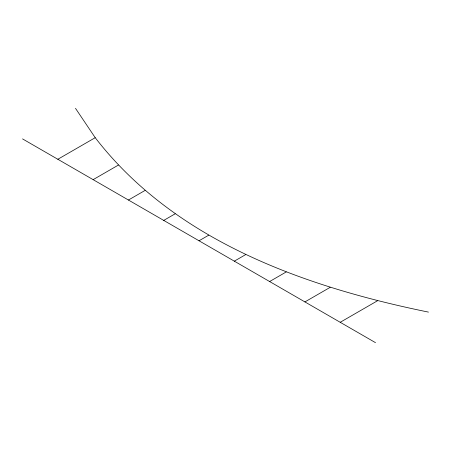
<?xml version="1.0" encoding="UTF-8"?>
<svg xmlns="http://www.w3.org/2000/svg" width="451" height="451" viewBox="0 0 451 451"><rect width="100%" height="100%" fill="white"/><g stroke="black" fill="none" stroke-linecap="round" stroke-linejoin="round"><path stroke-width="0.68" d="M57.846 159.271L95.223 137.69C174.949 241.043 304.932 286.892 428.45 312.103M93.143 179.65L118.416 165.06M128.439 200.03L145.059 190.429M163.73 220.404L175.168 213.802M199.026 240.783L208.734 235.18M234.323 261.163L245.761 254.561M269.619 281.537L286.244 271.942M304.915 301.916L330.188 287.326M340.212 322.296L377.588 300.716M22.55 138.897L375.508 342.67M75.492 108.33L95.223 137.69"/></g></svg>
